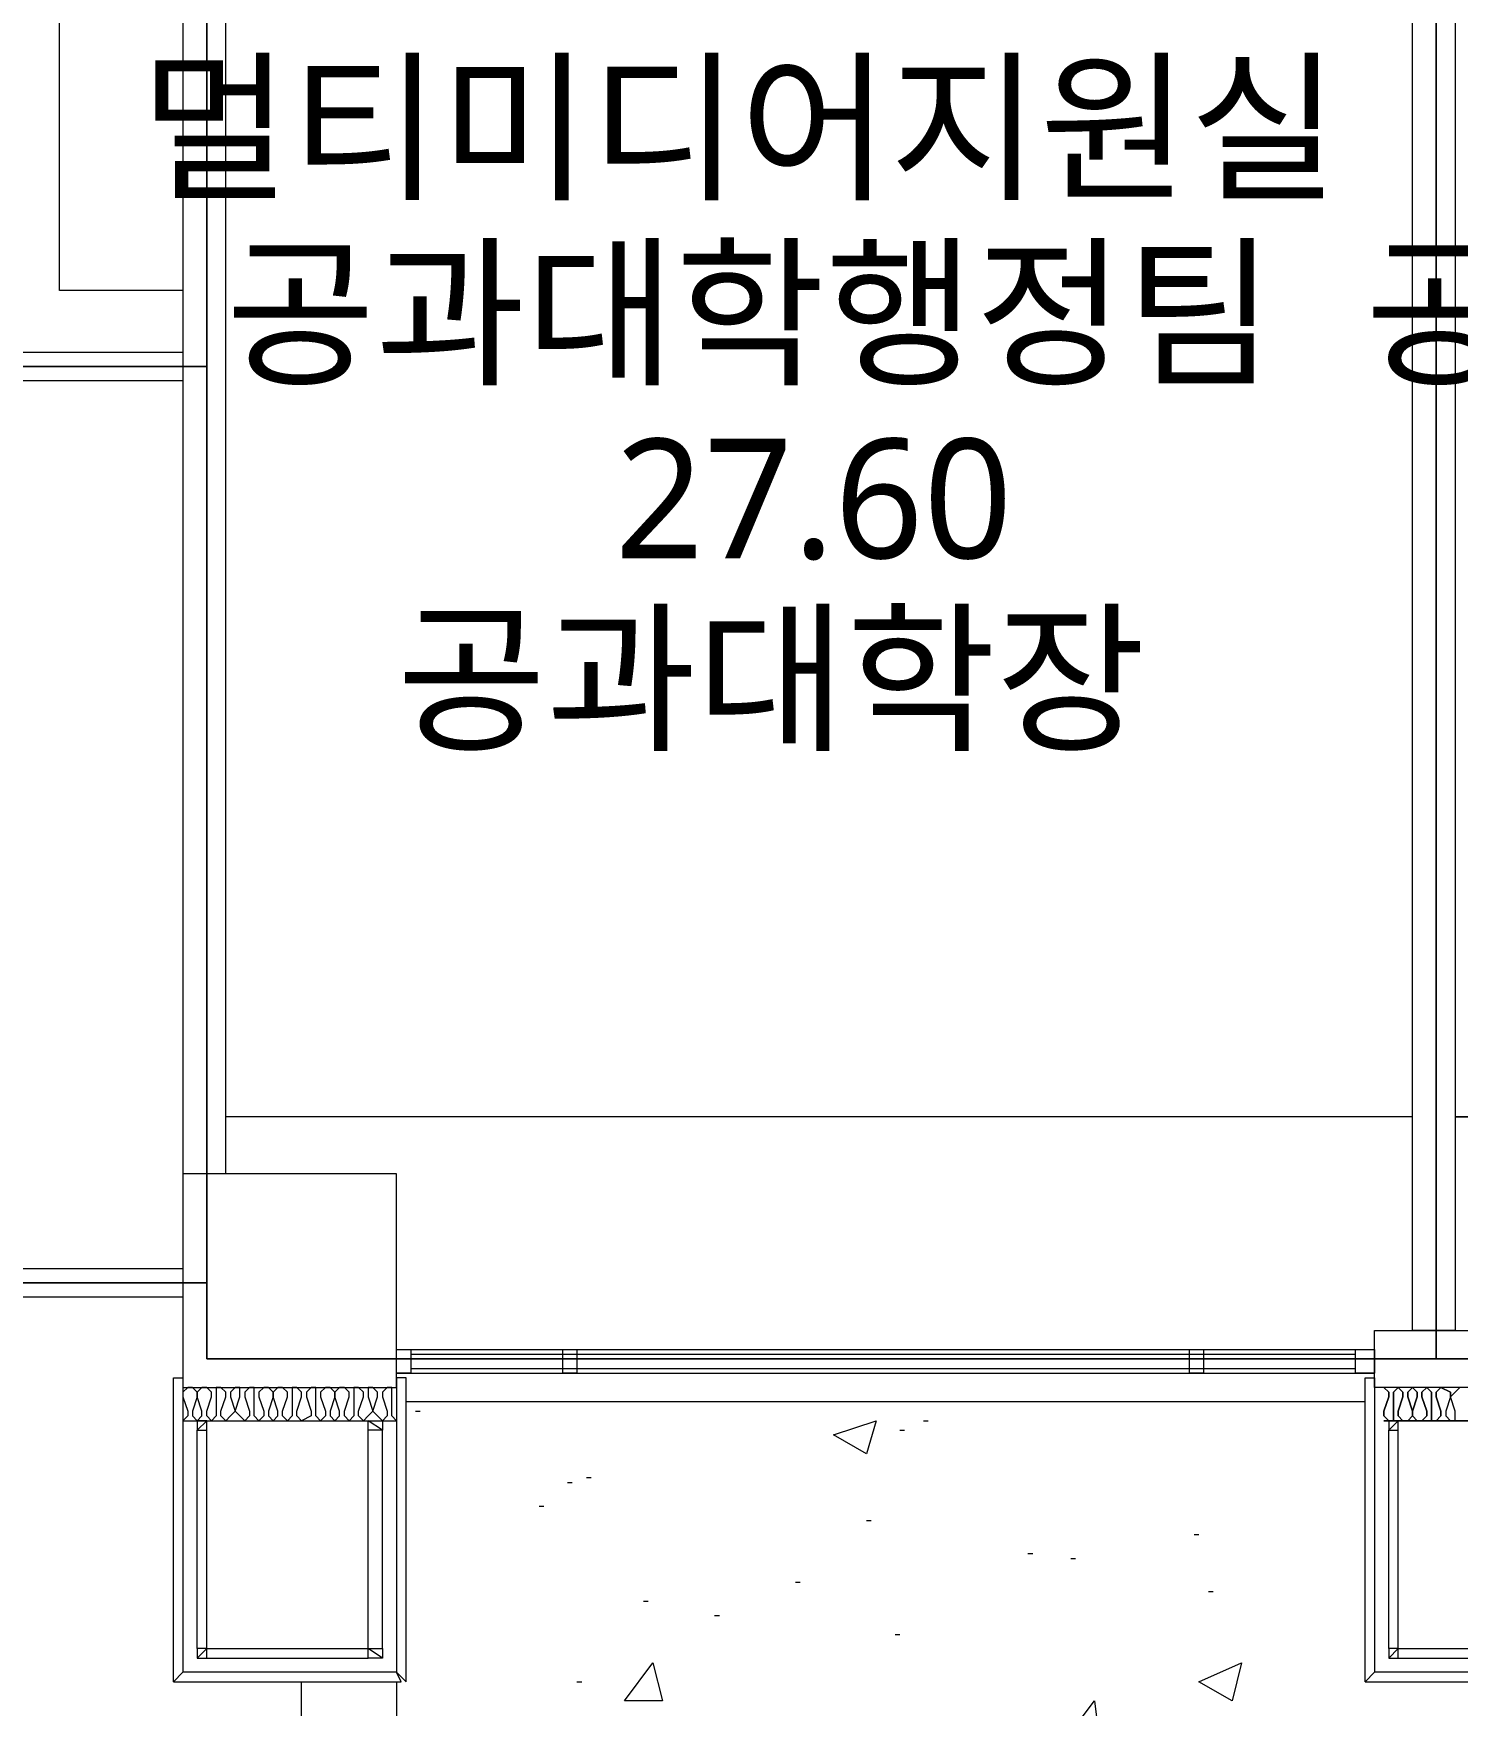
# Model space of a CAD drawing. Header units: millimetres. Extents: x -4011 to 126995, y -1911 to 106700.
# Drawn here: x 78365 to 83028, y 19337 to 24811 of the extents above; entities that cross this region are included whole.
import ezdxf

# ---------------------------------------------------------------- set-up
doc = ezdxf.new("R2010")
doc.units = ezdxf.units.MM
doc.layers.add('PDF_문자', color=7, linetype='Continuous')
doc.layers.add('PDF_형상', color=7, linetype='Continuous')
doc.styles.add('PDF 맑은 고딕', font='malgun.ttf')

msp = doc.modelspace()

# ---------------------------------------------------------------- linework, layer by layer
at = {"layer": 'PDF_형상', "lineweight": 5}
for points in [[(95937.8, 46538.9), (82958.5, 38968.9), (76694.3, 38968.9), (76694.3, 36466.3), (79305.7, 36466.3), (79305.7, 38968.9), (82958.5, 38968.9), (86456, 38968.9), (86456, 32471.5), (84202.1, 32471.5), (84202.1, 29720.2), (86456, 29720.2), (86456, 38968.9), (109445.6, 38968.9), (109445.6, 32051.8), (109445.6, 29704.7), (109445.6, 24481.9), (105450.8, 24481.9), (105450.8, 20471.5), (78932.6, 20471.5), (78932.6, 20720.2), (71968.9, 20720.2)], [(71704.7, 42217.6), (71704.7, 30979.3), (67057, 30979.3), (67057, 29720.2), (64445.6, 29720.2), (64445.6, 29673.6), (62471.5, 29673.6), (62471.5, 27326.4), (71968.9, 27326.4), (71968.9, 23720.2), (78932.6, 23720.2), (78932.6, 27326.4), (94538.9, 27326.4), (94538.9, 29720.2), (86456, 29720.2), (84202.1, 29720.2), (84202.1, 30979.3), (82958.5, 30979.3), (82958.5, 30886), (76694.3, 30886), (76694.3, 38968.9), (79321.2, 38968.9), (79321.2, 42668.4)], [(78994.8, 21077.7), (78994.8, 27248.7), (79943, 27248.7), (79943, 27404.1), (78854.9, 27404.1), (78854.9, 21077.7)], [(79554.4, 19414.5), (79554.4, 18326.4), (109507.8, 18326.4), (109740.9, 18357.5), (109958.5, 18435.2), (110145.1, 18590.7), (110285, 18777.2), (110378.2, 18994.8), (110409.3, 19228), (110409.3, 27419.7), (109865.3, 27419.7), (109880.8, 27419.7), (109896.4, 27419.7)], [(84621.8, 27404.1), (84621.8, 27248.7), (83020.7, 27248.7), (83020.7, 20564.8), (82880.8, 20564.8), (82880.8, 27248.7)], [(78854.9, 23968.9), (78450.8, 23968.9), (78450.8, 27171), (78854.9, 27171)], [(78854.9, 23766.8), (77751.3, 23766.8)], [(78854.9, 23673.6), (77751.3, 23673.6)], [(82880.8, 21264.2), (78994.8, 21264.2)], [(78854.9, 20766.8), (77751.3, 20766.8)], [(78854.9, 20673.6), (77751.3, 20673.6)], [(79554.4, 20502.6), (82756.5, 20502.6)], [(79601, 20487), (82694.3, 20487)], [(79554.4, 20424.9), (82756.5, 20424.9)], [(79601, 20440.4), (82694.3, 20440.4)], [(82725.4, 20409.3), (82756.5, 20409.3)], [(83036.3, 20378.2), (83020.7, 20362.7), (83005.2, 20347.2), (83005.2, 20362.7), (82974.1, 20378.2), (82958.5, 20362.7), (82958.5, 20347.2), (82974.1, 20300.5), (82974.1, 20285), (82958.5, 20269.4), (82943, 20269.4), (82943, 20285), (82943, 20300.5), (82943, 20347.2), (82943, 20362.7), (82927.5, 20378.2), (82911.9, 20362.7), (82911.9, 20347.2), (82927.5, 20300.5), (82927.5, 20285), (82911.9, 20269.4), (82896.4, 20269.4), (82880.8, 20285), (82880.8, 20300.5), (82896.4, 20347.2), (82896.4, 20362.7), (82880.8, 20378.2), (82865.3, 20362.7), (82865.3, 20347.2), (82880.8, 20300.5), (82880.8, 20285), (82865.3, 20269.4), (82849.7, 20269.4), (82834.2, 20285), (82834.2, 20300.5), (82849.7, 20347.2), (82849.7, 20362.7), (82834.2, 20378.2), (82818.6, 20362.7), (82818.6, 20347.2), (82818.6, 20300.5), (82818.6, 20285), (82818.6, 20269.4), (82803.1, 20269.4), (82787.6, 20285), (82787.6, 20300.5), (82803.1, 20347.2), (82803.1, 20362.7), (82787.6, 20378.2), (82803.1, 20362.7), (82803.1, 20347.2), (82787.6, 20300.5), (82787.6, 20285), (82803.1, 20269.4), (82818.6, 20269.4), (82818.6, 20285), (82818.6, 20300.5), (82818.6, 20347.2), (82818.6, 20362.7), (82834.2, 20378.2), (82849.7, 20362.7), (82849.7, 20347.2), (82834.2, 20300.5), (82834.2, 20285), (82849.7, 20269.4), (82865.3, 20269.4), (82880.8, 20285), (82880.8, 20300.5), (82865.3, 20347.2), (82865.3, 20362.7), (82880.8, 20378.2), (82896.4, 20362.7), (82896.4, 20347.2), (82880.8, 20300.5), (82880.8, 20285), (82896.4, 20269.4), (82911.9, 20269.4), (82927.5, 20285), (82927.5, 20300.5), (82911.9, 20347.2), (82911.9, 20362.7), (82927.5, 20378.2), (82943, 20362.7), (82943, 20347.2), (82943, 20300.5), (82943, 20285), (82943, 20269.4), (82958.5, 20269.4), (82974.1, 20285), (82974.1, 20300.5), (82958.5, 20347.2), (82958.5, 20362.7), (82974.1, 20378.2), (83005.2, 20362.7), (83005.2, 20347.2), (83020.7, 20362.7), (83036.3, 20378.2)], [(82725.4, 20331.6), (79585.5, 20331.6)], [(78901.6, 19523.3), (78901.6, 20238.3), (78932.6, 20269.4)], [(79507.8, 19523.3), (79507.8, 20238.3), (79461.1, 20269.4)], [(79616.6, 20300.5), (79632.1, 20300.5)], [(81279.8, 20269.4), (81295.3, 20269.4)], [(82803.1, 19523.3), (82803.1, 20238.3), (82834.2, 20269.4), (82803.1, 20238.3)], [(78901.6, 19492.2), (78932.6, 19523.3), (78932.6, 20238.3)], [(78932.6, 19523.3), (79461.1, 19523.3), (79461.1, 20238.3)], [(81202.1, 20238.3), (81217.6, 20238.3)], [(82803.1, 19492.2), (82834.2, 19523.3), (82834.2, 20238.3)], [(82834.2, 19523.3), (83067.4, 19523.3), (83067.4, 20238.3)], [(80114, 20067.4), (80129.5, 20067.4)], [(80176.2, 20082.9), (80191.7, 20082.9)], [(80020.7, 19989.6), (80036.3, 19989.6)], [(81093.3, 19943), (81108.8, 19943)], [(82165.8, 19896.4), (82181.3, 19896.4)], [(81621.8, 19834.2), (81637.3, 19834.2)], [(81761.7, 19818.7), (81777.2, 19818.7)], [(80860.1, 19740.9), (80875.6, 19740.9)], [(82212.4, 19709.8), (82228, 19709.8)], [(80362.7, 19678.8), (80378.2, 19678.8)], [(80595.9, 19632.1), (80611.4, 19632.1)], [(81186.5, 19569.9), (81202.1, 19569.9)], [(78932.6, 19492.2), (79461.1, 19492.2)], [(79507.8, 19492.2), (79461.1, 19523.3)], [(82834.2, 19492.2), (83067.4, 19492.2)], [(72046.6, 19228), (72046.6, 17720.2), (75139.9, 17720.2), (75139.9, 18621.8), (79243.5, 18621.8), (79243.5, 19414.5)], [(80145.1, 19414.5), (80160.6, 19414.5)]]:
    msp.add_lwpolyline(points, dxfattribs=at)
for points in [[(84621.8, 27404.1), (84621.8, 27248.7), (83020.7, 27248.7), (83020.7, 20564.8), (82880.8, 20564.8), (82880.8, 27248.7), (80829, 27248.7), (80829, 27404.1)], [(78932.6, 27326.4), (78932.6, 23720.2), (78932.6, 20471.5), (82958.5, 20471.5), (82958.5, 27326.4)], [(82958.5, 27326.4), (82958.5, 20471.5), (86393.8, 20471.5), (86393.8, 27326.4)], [(71968.9, 23720.2), (71968.9, 20720.2), (78932.6, 20720.2), (78932.6, 23720.2)], [(83020.7, 21264.2), (94103.6, 21264.2)], [(79554.4, 21077.7), (78854.9, 21077.7), (78854.9, 20378.2), (79554.4, 20378.2)], [(82756.5, 20564.8), (83145.1, 20564.8), (83145.1, 20378.2), (82756.5, 20378.2)], [(82756.5, 20564.8), (83145.1, 20564.8), (83145.1, 20378.2), (82756.5, 20378.2)], [(79554.4, 20502.6), (79601, 20502.6), (79601, 20424.9), (79554.4, 20424.9)], [(80098.4, 20502.6), (80145.1, 20502.6), (80145.1, 20424.9), (80098.4, 20424.9)], [(82150.3, 20502.6), (82196.9, 20502.6), (82196.9, 20424.9), (82150.3, 20424.9)], [(82694.3, 20502.6), (82756.5, 20502.6), (82756.5, 20424.9), (82694.3, 20424.9)], [(82694.3, 20502.6), (82756.5, 20502.6), (82756.5, 20424.9), (82694.3, 20424.9)], [(78854.9, 19445.6), (78823.8, 19414.5), (78823.8, 20409.3), (78854.9, 20409.3)], [(79554.4, 20269.4), (79538.9, 20285), (79538.9, 20300.5), (79538.9, 20347.2), (79538.9, 20362.7), (79538.9, 20378.2), (79523.3, 20378.2), (79507.8, 20362.7), (79507.8, 20347.2), (79523.3, 20300.5), (79523.3, 20285), (79507.8, 20269.4), (79492.2, 20285), (79476.7, 20300.5), (79492.2, 20347.2), (79492.2, 20362.7), (79476.7, 20378.2), (79461.1, 20378.2), (79461.1, 20362.7), (79461.1, 20347.2), (79476.7, 20300.5), (79461.1, 20285), (79445.6, 20269.4), (79430, 20285), (79430, 20300.5), (79445.6, 20347.2), (79445.6, 20362.7), (79430, 20378.2), (79414.5, 20378.2), (79414.5, 20362.7), (79414.5, 20347.2), (79414.5, 20300.5), (79414.5, 20285), (79399, 20269.4), (79383.4, 20285), (79383.4, 20300.5), (79399, 20347.2), (79399, 20362.7), (79383.4, 20378.2), (79367.9, 20378.2), (79352.3, 20362.7), (79352.3, 20347.2), (79352.3, 20362.7), (79336.8, 20378.2), (79321.2, 20378.2), (79305.7, 20362.7), (79305.7, 20347.2), (79321.2, 20300.5), (79321.2, 20285), (79305.7, 20269.4), (79290.2, 20285), (79290.2, 20300.5), (79290.2, 20347.2), (79290.2, 20362.7), (79290.2, 20378.2), (79274.6, 20378.2), (79259.1, 20362.7), (79259.1, 20347.2), (79274.6, 20300.5), (79274.6, 20285), (79243.5, 20269.4), (79228, 20285), (79228, 20300.5), (79243.5, 20347.2), (79243.5, 20362.7), (79228, 20378.2), (79212.4, 20378.2), (79212.4, 20362.7), (79212.4, 20347.2), (79212.4, 20300.5), (79212.4, 20285), (79196.9, 20269.4), (79181.3, 20285), (79181.3, 20300.5), (79196.9, 20347.2), (79196.9, 20362.7), (79181.3, 20378.2), (79165.8, 20378.2), (79150.3, 20362.7), (79150.3, 20347.2), (79150.3, 20362.7), (79134.7, 20378.2), (79119.2, 20378.2), (79103.6, 20362.7), (79103.6, 20347.2), (79119.2, 20300.5), (79119.2, 20285), (79103.6, 20269.4), (79088.1, 20285), (79088.1, 20300.5), (79088.1, 20347.2), (79088.1, 20362.7), (79088.1, 20378.2), (79072.5, 20378.2), (79057, 20362.7), (79057, 20347.2), (79072.5, 20300.5), (79072.5, 20285), (79057, 20269.4), (79041.4, 20285), (79025.9, 20300.5), (79041.4, 20347.2), (79041.4, 20362.7), (79041.4, 20378.2), (79025.9, 20378.2), (79010.4, 20362.7), (79010.4, 20347.2), (79025.9, 20300.5), (79010.4, 20285), (78994.8, 20269.4), (78979.3, 20285), (78979.3, 20300.5), (78994.8, 20347.2), (78994.8, 20362.7), (78979.3, 20378.2), (78963.7, 20378.2), (78963.7, 20362.7), (78963.7, 20347.2), (78963.7, 20300.5), (78963.7, 20285), (78948.2, 20269.4), (78932.6, 20285), (78932.6, 20300.5), (78948.2, 20347.2), (78948.2, 20362.7), (78932.6, 20378.2), (78917.1, 20378.2), (78901.6, 20362.7), (78901.6, 20347.2), (78901.6, 20362.7), (78886, 20378.2), (78870.5, 20378.2), (78854.9, 20362.7), (78854.9, 20347.2), (78870.5, 20300.5), (78870.5, 20285), (78854.9, 20269.4)], [(79554.4, 19445.6), (79585.5, 19414.5), (79585.5, 20409.3), (79554.4, 20409.3)], [(82756.5, 19445.6), (82725.4, 19414.5), (82725.4, 20409.3), (82756.5, 20409.3), (82756.5, 19445.6), (82725.4, 19414.5), (83176.2, 19414.5), (83145.1, 19445.6)], [(78901.6, 20347.2), (78886, 20300.5), (78886, 20285), (78901.6, 20269.4), (78917.1, 20285), (78917.1, 20300.5)], [(79150.3, 20347.2), (79134.7, 20300.5), (79134.7, 20285), (79150.3, 20269.4), (79165.8, 20285), (79165.8, 20300.5)], [(79352.3, 20347.2), (79336.8, 20300.5), (79336.8, 20285), (79352.3, 20269.4), (79367.9, 20285), (79367.9, 20300.5)], [(83005.2, 20347.2), (82989.6, 20300.5), (82989.6, 20285), (83005.2, 20269.4), (83020.7, 20269.4), (83020.7, 20285), (83020.7, 20300.5)], [(83005.2, 20347.2), (82989.6, 20300.5), (82989.6, 20285), (83005.2, 20269.4), (83020.7, 20269.4), (83020.7, 20285), (83020.7, 20300.5)], [(78901.6, 20269.4), (78901.6, 20238.3), (78932.6, 20238.3), (78932.6, 20269.4)], [(79507.8, 20269.4), (79507.8, 20238.3), (79461.1, 20238.3), (79461.1, 20269.4)], [(81124.4, 20269.4), (81093.3, 20160.6), (80984.5, 20222.8)], [(83114, 20269.4), (82787.6, 20269.4)], [(82803.1, 20269.4), (82803.1, 20238.3), (82834.2, 20238.3), (82834.2, 20269.4)], [(82803.1, 20269.4), (82803.1, 20238.3), (82834.2, 20238.3), (82834.2, 20269.4)], [(78901.6, 19523.3), (78901.6, 19492.2), (78932.6, 19492.2), (78932.6, 19523.3)], [(79507.8, 19523.3), (79507.8, 19492.2), (79461.1, 19492.2), (79461.1, 19523.3)], [(82803.1, 19523.3), (82803.1, 19492.2), (82834.2, 19492.2), (82834.2, 19523.3)], [(78854.9, 19445.6), (78823.8, 19414.5), (79569.9, 19414.5), (79554.4, 19445.6)], [(80393.8, 19476.7), (80424.9, 19352.3), (80300.5, 19352.3)], [(82321.2, 19476.7), (82290.2, 19352.3), (82181.3, 19414.5)], [(81839.4, 19352.3), (81854.9, 19228), (81746.1, 19228)]]:
    msp.add_lwpolyline(points, close=True, dxfattribs=at)

# ---------------------------------------------------------------- texts
at = {"layer": 'PDF_문자', "char_height": 391.03, "attachment_point": 4, "style": 'PDF 맑은 고딕'}
for s, insert in [('멀티미디어지원실', (78714.9, 24481.6)), ('공과대학행정팀', (78995, 23875)), ('공과대학행정팀', (82725.5, 23875)), ('27.60', (80269.2, 23284.7)), ('공과대학장', (79554.3, 22678.1))]:
    msp.add_mtext(s, dxfattribs=dict(at, insert=insert))

doc.saveas('drawing.dxf')
